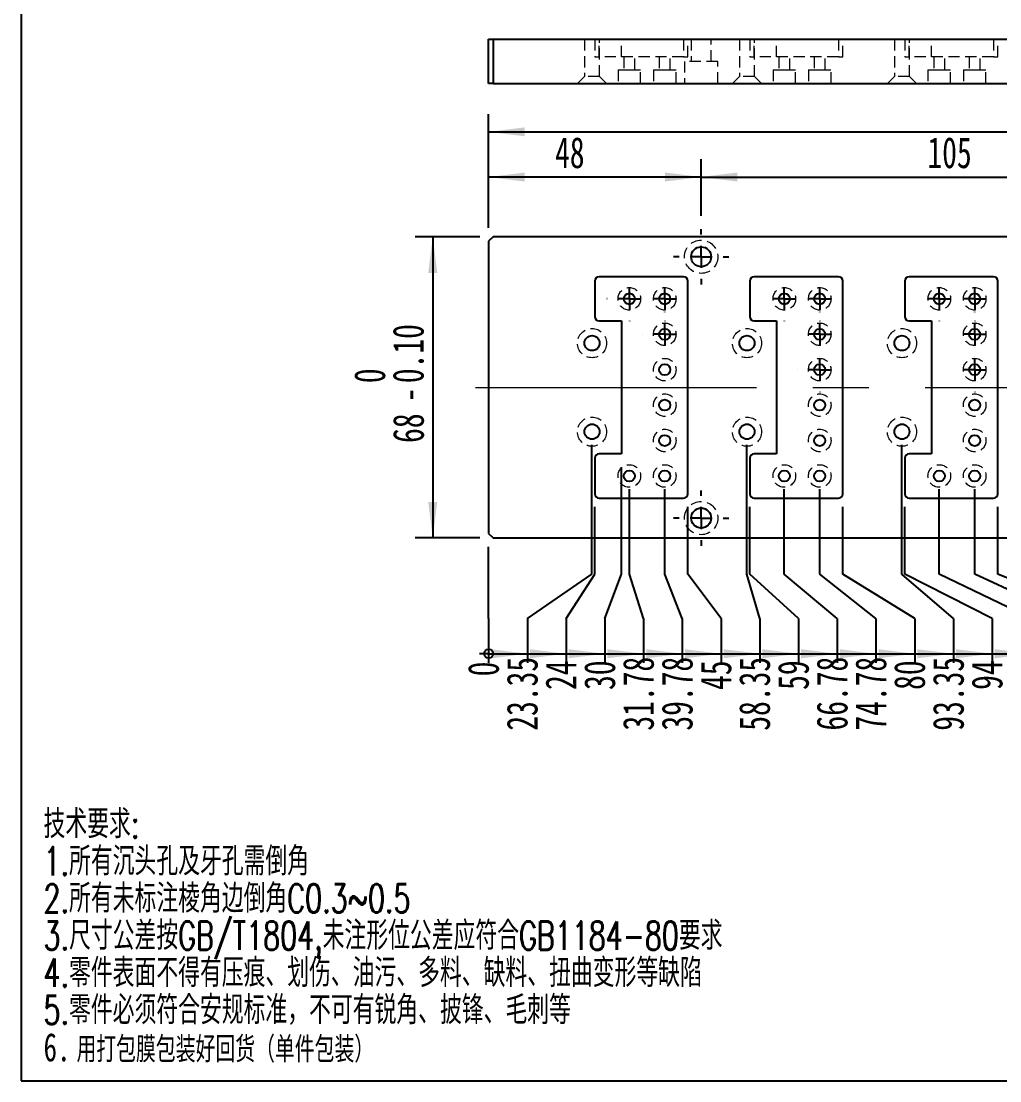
# Model space of a CAD drawing. Header units: millimetres. Extents: x 2 to 295, y 3 to 207.
# Drawn here: x 2.2 to 112.7, y 3.1 to 122.7 of the extents above; entities that cross this region are included whole.
import ezdxf

# ---------------------------------------------------------------- set-up
doc = ezdxf.new("R2010")
doc.units = ezdxf.units.MM
doc.linetypes.add('CENTERX2', pattern=[20.32, 12.7, -2.54, 2.54, -2.54])
doc.linetypes.add('HIDDEN', pattern=[1.905, 1.27, -0.635])
doc.layers.add('图层7', color=7, linetype='Continuous')
doc.layers.add('图框', color=7, linetype='Continuous')
doc.layers.add('粗实线', color=7, linetype='Continuous', lineweight=25)
doc.styles.add('SLDTEXTSTYLE0', font='TXT', dxfattribs={"width": 0.7, "bigfont": 'bigfont'})
doc.styles.add('SLDTEXTSTYLE2', font='TXT', dxfattribs={"width": 0.7})
doc.dimstyles.new('SLDDIMSTYLE0', dxfattribs={"dimtxt": 3.5, "dimasz": 0.338667, "dimexe": 0, "dimexo": 0.0625, "dimgap": 0.875, "dimtad": 0, "dimtih": 1, "dimtoh": 1, "dimdec": 0, "dimlfac": 2, "dimrnd": 1e-09, "dimdsep": 46, "dimtxsty": 'SLDTEXTSTYLE2', "dimblk1": 'ORIGIN', "dimblk2": 'ORIGIN', "dimsah": 1, "dimcen": 0.09, "dimadec": 0, "dimazin": 2, "dimtfac": 1, "dimtdec": 0, "dimtofl": 0, "dimtmove": 0, "dimatfit": 3, "dimldrblk": 'ORIGIN', "dimfxl": 0, "dimfrac": 2, "dimtolj": 1, "dimtzin": 12, "dimarcsym": 0})
doc.dimstyles.new('SLDDIMSTYLE1', dxfattribs={"dimtxt": 3.5, "dimasz": 4.08, "dimexe": 0, "dimexo": 0.0625, "dimgap": 0.875, "dimtad": 0, "dimtih": 1, "dimtoh": 1, "dimlfac": 2, "dimrnd": 1e-09, "dimzin": 12, "dimdsep": 46, "dimtxsty": 'SLDTEXTSTYLE2', "dimsah": 1, "dimcen": 0.09, "dimadec": 0, "dimazin": 3, "dimtfac": 1, "dimtofl": 0, "dimtmove": 0, "dimatfit": 3, "dimfxl": 0, "dimfrac": 2, "dimtolj": 1, "dimtzin": 12, "dimarcsym": 0})
doc.dimstyles.new('SLDDIMSTYLE2', dxfattribs={"dimtxt": 3.5, "dimasz": 4.08, "dimexe": 0, "dimexo": 0.0625, "dimgap": 0.875, "dimtad": 2, "dimlfac": 2, "dimrnd": 1e-09, "dimzin": 12, "dimdsep": 46, "dimtxsty": 'SLDTEXTSTYLE2', "dimsah": 1, "dimcen": 0.09, "dimadec": 0, "dimazin": 3, "dimtol": 1, "dimtm": 0.1, "dimtfac": 1, "dimtofl": 0, "dimtmove": 0, "dimatfit": 3, "dimfxl": 0, "dimfrac": 2, "dimtolj": 1, "dimtzin": 0, "dimarcsym": 0})
doc.dimstyles.new('SLDDIMSTYLE3', dxfattribs={"dimtxt": 3.5, "dimasz": 4.08, "dimexe": 0, "dimexo": 0.0625, "dimgap": 0.875, "dimtad": 2, "dimlfac": 2, "dimrnd": 1e-09, "dimzin": 12, "dimdsep": 46, "dimtxsty": 'SLDTEXTSTYLE2', "dimsah": 1, "dimcen": 0.09, "dimadec": 0, "dimazin": 3, "dimtfac": 1, "dimtofl": 0, "dimtmove": 0, "dimatfit": 3, "dimfxl": 0, "dimfrac": 2, "dimtolj": 1, "dimtzin": 12, "dimarcsym": 0})

# ---------------------------------------------------------------- blocks, each defined once
blk = doc.blocks.new('SW_NOTE_3')
at = {"layer": '图层7', "color": 0, "attachment_point": 1}
for s, insert, char_height, style in [('\\M+18B5A术\\M+19776\\M+18B81:', (0, 4.13), 3.2, 'SLDTEXTSTYLE0'), ('1.\\M+18F8A\\M+1974C沉头\\M+18D45\\M+18B79\\M+189E5\\M+18D45\\M+18EF9\\M+1937C\\M+18A70', (0, -0.07), 3.2, 'SLDTEXTSTYLE0'), ('2.\\M+18F8A\\M+1974C\\M+196A2标\\M+1928D棱\\M+18A70边\\M+1937C\\M+18A70C0.3~0.5', (0, -4.27), 3.2, 'SLDTEXTSTYLE0'), ('3.\\M+18EDA\\M+190A1\\M+18CF6\\M+18DB7\\M+188C2GB/T1804,\\M+196A2\\M+1928D\\M+18C60\\M+188CA\\M+18CF6\\M+18DB7应\\M+19584\\M+18D87GB1184-80\\M+19776\\M+18B81', (0, -8.47), 3.2, 'SLDTEXTSTYLE0'), ('4.\\M+197EB\\M+18C8F\\M+1955C\\M+196CA\\M+19573\\M+193BE\\M+1974C压\\M+18DAD\\M+18141划伤\\M+18141\\M+196FB污\\M+18141\\M+191BD\\M+197BF\\M+18141\\M+1E39E\\M+197BF\\M+18141扭\\M+18BC8变\\M+18C60\\M+19399\\M+1E39E\\M+1E89C', (0, -12.67), 3.2, 'SLDTEXTSTYLE0'), ('5.\\M+197EB\\M+18C8F\\M+1954B须\\M+19584\\M+18D87\\M+188C0规标\\M+18F79\\M+18143\\M+19573\\M+189C2\\M+1974C锐\\M+18A70\\M+18141\\M+194E2锋\\M+18141\\M+196D1\\M+18E68\\M+19399', (0, -16.87), 3.2, 'SLDTEXTSTYLE0'), ('6.', (0, -21.07), 3.2, 'SLDTEXTSTYLE2'), ('\\M+19770\\M+191C5\\M+195EF\\M+1968C\\M+195EF\\M+19195\\M+18D44\\M+189F1货\\M+18169单\\M+18C8F\\M+195EF\\M+19195\\M+1816A', (3.72, -21.47), 2.91042, 'SLDTEXTSTYLE0')]:
    blk.add_mtext(s, dxfattribs=dict(at, insert=insert, char_height=char_height, style=style))
blk = doc.blocks.new('_ORIGIN')
at = {"color": 0, "linetype": 'ByBlock', "lineweight": -2}
blk.add_line((0, 0), (-1, 0), dxfattribs=at)
blk.add_circle((0, 0), 0.5, dxfattribs=at)
blk = doc.blocks.new('_D')
at = {"layer": '图框'}
for p, q in [((54.99, 60.29), (54.99, 63.38)), ((54.99, 55.29), (54.99, 60.29)), ((54.99, 55.29), (54.99, 50.29))]:
    blk.add_line(p, q, dxfattribs=at)
at = {"layer": '图框', "xscale": 1.016, "yscale": 1.016}
blk.add_blockref('_ORIGIN', (54.99, 51.31), dxfattribs=at)
at = {"layer": '图框', "insert": (52.64, 48.76), "char_height": 3.5, "attachment_point": 1, "rotation": 90, "style": 'SLDTEXTSTYLE2'}
blk.add_mtext('0', dxfattribs=at)
blk = doc.blocks.new('_D_1')
at = {"layer": '图框'}
for p, q in [((66.66, 60.29), (66.66, 74.88)), ((59.36, 55.29), (66.66, 60.29)), ((59.36, 55.29), (59.36, 50.29)), ((54.99, 51.31), (59.36, 51.31))]:
    blk.add_line(p, q, dxfattribs=at)
blk.add_solid([(59.36, 51.31), (55.28, 51.82), (55.28, 50.8)], dxfattribs=at)
at = {"layer": '图框', "insert": (57.02, 42.62), "char_height": 3.5, "attachment_point": 1, "rotation": 90, "style": 'SLDTEXTSTYLE2'}
blk.add_mtext('23.35', dxfattribs=at)
blk = doc.blocks.new('_D_2')
at = {"layer": '图框'}
for p, q in [((66.99, 60.29), (66.99, 67.88)), ((63.74, 55.29), (66.99, 60.29)), ((63.74, 55.29), (63.74, 50.29)), ((59.36, 51.31), (63.74, 51.31))]:
    blk.add_line(p, q, dxfattribs=at)
blk.add_solid([(63.74, 51.31), (59.66, 51.82), (59.66, 50.8)], dxfattribs=at)
at = {"layer": '图框', "insert": (61.39, 47.22), "char_height": 3.5, "attachment_point": 1, "rotation": 90, "style": 'SLDTEXTSTYLE2'}
blk.add_mtext('24', dxfattribs=at)
blk = doc.blocks.new('_D_3')
at = {"layer": '图框'}
for p, q in [((69.99, 60.29), (69.99, 72.38)), ((68.11, 55.29), (69.99, 60.29)), ((68.11, 55.29), (68.11, 50.29)), ((63.74, 51.31), (68.11, 51.31))]:
    blk.add_line(p, q, dxfattribs=at)
blk.add_solid([(68.11, 51.31), (64.03, 51.82), (64.03, 50.8)], dxfattribs=at)
at = {"layer": '图框', "insert": (65.77, 47.22), "char_height": 3.5, "attachment_point": 1, "rotation": 90, "style": 'SLDTEXTSTYLE2'}
blk.add_mtext('30', dxfattribs=at)
blk = doc.blocks.new('_D_4')
at = {"layer": '图框'}
for p, q in [((70.88, 60.29), (70.88, 69.88)), ((72.49, 55.29), (70.88, 60.29)), ((72.49, 55.29), (72.49, 50.29)), ((68.11, 51.31), (72.49, 51.31))]:
    blk.add_line(p, q, dxfattribs=at)
blk.add_solid([(72.49, 51.31), (68.41, 51.82), (68.41, 50.8)], dxfattribs=at)
at = {"layer": '图框', "insert": (70.14, 42.63), "char_height": 3.5, "attachment_point": 1, "rotation": 90, "style": 'SLDTEXTSTYLE2'}
blk.add_mtext('31.78', dxfattribs=at)
blk = doc.blocks.new('_D_5')
at = {"layer": '图框'}
for p, q in [((74.88, 60.29), (74.88, 69.88)), ((76.86, 55.29), (74.88, 60.29)), ((76.86, 55.29), (76.86, 50.29)), ((72.49, 51.31), (76.86, 51.31))]:
    blk.add_line(p, q, dxfattribs=at)
blk.add_solid([(76.86, 51.31), (72.78, 51.82), (72.78, 50.8)], dxfattribs=at)
at = {"layer": '图框', "insert": (74.52, 42.63), "char_height": 3.5, "attachment_point": 1, "rotation": 90, "style": 'SLDTEXTSTYLE2'}
blk.add_mtext('39.78', dxfattribs=at)
blk = doc.blocks.new('_D_6')
at = {"layer": '图框'}
for p, q in [((77.49, 60.29), (77.49, 67.88)), ((81.24, 55.29), (77.49, 60.29)), ((81.24, 55.29), (81.24, 50.29)), ((76.86, 51.31), (81.24, 51.31))]:
    blk.add_line(p, q, dxfattribs=at)
blk.add_solid([(81.24, 51.31), (77.16, 51.82), (77.16, 50.8)], dxfattribs=at)
at = {"layer": '图框', "insert": (78.89, 47.22), "char_height": 3.5, "attachment_point": 1, "rotation": 90, "style": 'SLDTEXTSTYLE2'}
blk.add_mtext('45', dxfattribs=at)
blk = doc.blocks.new('_D_7')
at = {"layer": '图框'}
for p, q in [((84.16, 60.29), (84.16, 74.88)), ((85.61, 55.29), (84.16, 60.29)), ((85.61, 55.29), (85.61, 50.29)), ((81.24, 51.31), (85.61, 51.31))]:
    blk.add_line(p, q, dxfattribs=at)
blk.add_solid([(85.61, 51.31), (81.53, 51.82), (81.53, 50.8)], dxfattribs=at)
at = {"layer": '图框', "insert": (83.26, 42.62), "char_height": 3.5, "attachment_point": 1, "rotation": 90, "style": 'SLDTEXTSTYLE2'}
blk.add_mtext('58.35', dxfattribs=at)
blk = doc.blocks.new('_D_8')
at = {"layer": '图框'}
for p, q in [((84.49, 60.29), (84.49, 67.88)), ((89.99, 55.29), (84.49, 60.29)), ((89.99, 55.29), (89.99, 50.29)), ((85.61, 51.31), (89.99, 51.31))]:
    blk.add_line(p, q, dxfattribs=at)
blk.add_solid([(89.99, 51.31), (85.91, 51.82), (85.91, 50.8)], dxfattribs=at)
at = {"layer": '图框', "insert": (87.64, 47.23), "char_height": 3.5, "attachment_point": 1, "rotation": 90, "style": 'SLDTEXTSTYLE2'}
blk.add_mtext('59', dxfattribs=at)
blk = doc.blocks.new('_D_9')
at = {"layer": '图框'}
for p, q in [((88.38, 60.29), (88.38, 69.88)), ((94.36, 55.29), (88.38, 60.29)), ((94.36, 55.29), (94.36, 50.29)), ((89.99, 51.31), (94.36, 51.31))]:
    blk.add_line(p, q, dxfattribs=at)
blk.add_solid([(94.36, 51.31), (90.28, 51.82), (90.28, 50.8)], dxfattribs=at)
at = {"layer": '图框', "insert": (92.01, 42.64), "char_height": 3.5, "attachment_point": 1, "rotation": 90, "style": 'SLDTEXTSTYLE2'}
blk.add_mtext('66.78', dxfattribs=at)
blk = doc.blocks.new('_D_10')
at = {"layer": '图框'}
for p, q in [((92.38, 60.29), (92.38, 69.88)), ((98.73, 55.29), (92.38, 60.29)), ((98.73, 55.29), (98.73, 50.29)), ((94.36, 51.31), (98.73, 51.31))]:
    blk.add_line(p, q, dxfattribs=at)
blk.add_solid([(98.73, 51.31), (94.65, 51.82), (94.65, 50.8)], dxfattribs=at)
at = {"layer": '图框', "insert": (96.39, 42.63), "char_height": 3.5, "attachment_point": 1, "rotation": 90, "style": 'SLDTEXTSTYLE2'}
blk.add_mtext('74.78', dxfattribs=at)
blk = doc.blocks.new('_D_11')
at = {"layer": '图框'}
for p, q in [((94.99, 60.29), (94.99, 67.88)), ((103.11, 55.29), (94.99, 60.29)), ((103.11, 55.29), (103.11, 50.29)), ((98.73, 51.31), (103.11, 51.31))]:
    blk.add_line(p, q, dxfattribs=at)
blk.add_solid([(103.11, 51.31), (99.03, 51.82), (99.03, 50.8)], dxfattribs=at)
at = {"layer": '图框', "insert": (100.76, 47.23), "char_height": 3.5, "attachment_point": 1, "rotation": 90, "style": 'SLDTEXTSTYLE2'}
blk.add_mtext('80', dxfattribs=at)
blk = doc.blocks.new('_D_12')
at = {"layer": '图框'}
for p, q in [((101.66, 60.29), (101.66, 74.88)), ((107.48, 55.29), (101.66, 60.29)), ((107.48, 55.29), (107.48, 50.29)), ((103.11, 51.31), (107.48, 51.31))]:
    blk.add_line(p, q, dxfattribs=at)
blk.add_solid([(107.48, 51.31), (103.4, 51.82), (103.4, 50.8)], dxfattribs=at)
at = {"layer": '图框', "insert": (105.14, 42.62), "char_height": 3.5, "attachment_point": 1, "rotation": 90, "style": 'SLDTEXTSTYLE2'}
blk.add_mtext('93.35', dxfattribs=at)
blk = doc.blocks.new('_D_13')
at = {"layer": '图框'}
for p, q in [((101.99, 60.29), (101.99, 67.88)), ((111.86, 55.29), (101.99, 60.29)), ((111.86, 55.29), (111.86, 50.29)), ((107.48, 51.31), (111.86, 51.31))]:
    blk.add_line(p, q, dxfattribs=at)
blk.add_solid([(111.86, 51.31), (107.78, 51.82), (107.78, 50.8)], dxfattribs=at)
at = {"layer": '图框', "insert": (109.51, 47.23), "char_height": 3.5, "attachment_point": 1, "rotation": 90, "style": 'SLDTEXTSTYLE2'}
blk.add_mtext('94', dxfattribs=at)
blk = doc.blocks.new('_D_14')
at = {"layer": '图框'}
for p, q in [((105.88, 60.29), (105.88, 69.88)), ((116.23, 55.29), (105.88, 60.29)), ((116.23, 55.29), (116.23, 50.29)), ((111.86, 51.31), (116.23, 51.31))]:
    blk.add_line(p, q, dxfattribs=at)
blk.add_solid([(116.23, 51.31), (112.15, 51.82), (112.15, 50.8)], dxfattribs=at)
at = {"layer": '图框', "insert": (113.89, 41.09), "char_height": 3.5, "attachment_point": 1, "rotation": 90, "style": 'SLDTEXTSTYLE2'}
blk.add_mtext('101.78', dxfattribs=at)
blk = doc.blocks.new('_D_15')
at = {"layer": '图框'}
for p, q in [((109.88, 60.29), (109.88, 69.88)), ((120.61, 55.29), (109.88, 60.29)), ((120.61, 55.29), (120.61, 50.29)), ((116.23, 51.31), (120.61, 51.31))]:
    blk.add_line(p, q, dxfattribs=at)
blk.add_solid([(120.61, 51.31), (116.53, 51.82), (116.53, 50.8)], dxfattribs=at)
at = {"layer": '图框', "insert": (118.26, 41.1), "char_height": 3.5, "attachment_point": 1, "rotation": 90, "style": 'SLDTEXTSTYLE2'}
blk.add_mtext('109.78', dxfattribs=at)
blk = doc.blocks.new('_D_16')
at = {"layer": '图框'}
for p, q in [((112.49, 60.29), (112.49, 67.88)), ((124.98, 55.29), (112.49, 60.29)), ((124.98, 55.29), (124.98, 50.29)), ((120.61, 51.31), (124.98, 51.31))]:
    blk.add_line(p, q, dxfattribs=at)
blk.add_solid([(124.98, 51.31), (120.9, 51.82), (120.9, 50.8)], dxfattribs=at)
at = {"layer": '图框', "insert": (122.64, 45.68), "char_height": 3.5, "attachment_point": 1, "rotation": 90, "style": 'SLDTEXTSTYLE2'}
blk.add_mtext('115', dxfattribs=at)
blk = doc.blocks.new('_D_17')
at = {"layer": '图框'}
for p, q in [((119.16, 60.29), (119.16, 74.88)), ((129.36, 55.29), (119.16, 60.29)), ((129.36, 55.29), (129.36, 50.29)), ((124.98, 51.31), (129.36, 51.31))]:
    blk.add_line(p, q, dxfattribs=at)
blk.add_solid([(129.36, 51.31), (125.28, 51.82), (125.28, 50.8)], dxfattribs=at)
at = {"layer": '图框', "insert": (127.01, 41.09), "char_height": 3.5, "attachment_point": 1, "rotation": 90, "style": 'SLDTEXTSTYLE2'}
blk.add_mtext('128.35', dxfattribs=at)
blk = doc.blocks.new('_D_18')
at = {"layer": '图框'}
for p, q in [((119.49, 60.29), (119.49, 67.88)), ((133.73, 55.29), (119.49, 60.29)), ((133.73, 55.29), (133.73, 50.29)), ((129.36, 51.31), (133.73, 51.31))]:
    blk.add_line(p, q, dxfattribs=at)
blk.add_solid([(133.73, 51.31), (129.65, 51.82), (129.65, 50.8)], dxfattribs=at)
at = {"layer": '图框', "insert": (131.39, 45.69), "char_height": 3.5, "attachment_point": 1, "rotation": 90, "style": 'SLDTEXTSTYLE2'}
blk.add_mtext('129', dxfattribs=at)
blk = doc.blocks.new('_D_19')
at = {"layer": '图框'}
for p, q in [((123.38, 60.29), (123.38, 69.88)), ((138.11, 55.29), (123.38, 60.29)), ((138.11, 55.29), (138.11, 50.29)), ((133.73, 51.31), (138.11, 51.31))]:
    blk.add_line(p, q, dxfattribs=at)
blk.add_solid([(138.11, 51.31), (134.03, 51.82), (134.03, 50.8)], dxfattribs=at)
at = {"layer": '图框', "insert": (135.76, 41.1), "char_height": 3.5, "attachment_point": 1, "rotation": 90, "style": 'SLDTEXTSTYLE2'}
blk.add_mtext('136.78', dxfattribs=at)
blk = doc.blocks.new('_D_20')
at = {"layer": '图框'}
for p, q in [((127.38, 60.29), (127.38, 69.88)), ((142.48, 55.29), (127.38, 60.29)), ((142.48, 55.29), (142.48, 50.29)), ((138.11, 51.31), (142.48, 51.31))]:
    blk.add_line(p, q, dxfattribs=at)
blk.add_solid([(142.48, 51.31), (138.4, 51.82), (138.4, 50.8)], dxfattribs=at)
at = {"layer": '图框', "insert": (140.13, 41.09), "char_height": 3.5, "attachment_point": 1, "rotation": 90, "style": 'SLDTEXTSTYLE2'}
blk.add_mtext('144.78', dxfattribs=at)
blk = doc.blocks.new('_D_21')
at = {"layer": '图框'}
for p, q in [((129.99, 60.29), (129.99, 67.88)), ((146.85, 55.29), (129.99, 60.29)), ((146.85, 55.29), (146.85, 50.29)), ((142.48, 51.31), (146.85, 51.31))]:
    blk.add_line(p, q, dxfattribs=at)
blk.add_solid([(146.85, 51.31), (142.77, 51.82), (142.77, 50.8)], dxfattribs=at)
at = {"layer": '图框', "insert": (144.51, 45.68), "char_height": 3.5, "attachment_point": 1, "rotation": 90, "style": 'SLDTEXTSTYLE2'}
blk.add_mtext('150', dxfattribs=at)
blk = doc.blocks.new('_D_22')
at = {"layer": '图框'}
for p, q in [((136.66, 60.29), (136.66, 74.88)), ((151.23, 55.29), (136.66, 60.29)), ((151.23, 55.29), (151.23, 50.29)), ((146.85, 51.31), (151.23, 51.31))]:
    blk.add_line(p, q, dxfattribs=at)
blk.add_solid([(151.23, 51.31), (147.15, 51.82), (147.15, 50.8)], dxfattribs=at)
at = {"layer": '图框', "insert": (148.88, 41.09), "char_height": 3.5, "attachment_point": 1, "rotation": 90, "style": 'SLDTEXTSTYLE2'}
blk.add_mtext('163.35', dxfattribs=at)
blk = doc.blocks.new('_D_23')
at = {"layer": '图框'}
for p, q in [((136.99, 60.29), (136.99, 67.88)), ((155.6, 55.29), (136.99, 60.29)), ((155.6, 55.29), (155.6, 50.29)), ((151.23, 51.31), (155.6, 51.31))]:
    blk.add_line(p, q, dxfattribs=at)
blk.add_solid([(155.6, 51.31), (151.52, 51.82), (151.52, 50.8)], dxfattribs=at)
at = {"layer": '图框', "insert": (153.26, 45.69), "char_height": 3.5, "attachment_point": 1, "rotation": 90, "style": 'SLDTEXTSTYLE2'}
blk.add_mtext('164', dxfattribs=at)
blk = doc.blocks.new('_D_24')
at = {"layer": '图框'}
for p, q in [((140.88, 60.29), (140.88, 69.88)), ((159.98, 55.29), (140.88, 60.29)), ((159.98, 55.29), (159.98, 50.29)), ((155.6, 51.31), (159.98, 51.31))]:
    blk.add_line(p, q, dxfattribs=at)
blk.add_solid([(159.98, 51.31), (155.9, 51.82), (155.9, 50.8)], dxfattribs=at)
at = {"layer": '图框', "insert": (157.63, 41.1), "char_height": 3.5, "attachment_point": 1, "rotation": 90, "style": 'SLDTEXTSTYLE2'}
blk.add_mtext('171.78', dxfattribs=at)
blk = doc.blocks.new('_D_25')
at = {"layer": '图框'}
for p, q in [((144.88, 60.29), (144.88, 69.88)), ((164.35, 55.29), (144.88, 60.29)), ((164.35, 55.29), (164.35, 50.29)), ((159.98, 51.31), (164.35, 51.31))]:
    blk.add_line(p, q, dxfattribs=at)
blk.add_solid([(164.35, 51.31), (160.27, 51.82), (160.27, 50.8)], dxfattribs=at)
at = {"layer": '图框', "insert": (162.01, 41.1), "char_height": 3.5, "attachment_point": 1, "rotation": 90, "style": 'SLDTEXTSTYLE2'}
blk.add_mtext('179.78', dxfattribs=at)
blk = doc.blocks.new('_D_26')
at = {"layer": '图框'}
for p, q in [((147.49, 60.29), (147.49, 67.88)), ((168.73, 55.29), (147.49, 60.29)), ((168.73, 55.29), (168.73, 50.29)), ((164.35, 51.31), (168.73, 51.31))]:
    blk.add_line(p, q, dxfattribs=at)
blk.add_solid([(168.73, 51.31), (164.65, 51.82), (164.65, 50.8)], dxfattribs=at)
at = {"layer": '图框', "insert": (166.38, 45.69), "char_height": 3.5, "attachment_point": 1, "rotation": 90, "style": 'SLDTEXTSTYLE2'}
blk.add_mtext('185', dxfattribs=at)
blk = doc.blocks.new('_D_27')
at = {"layer": '图框'}
for p, q in [((154.16, 60.29), (154.16, 74.88)), ((173.1, 55.29), (154.16, 60.29)), ((173.1, 55.29), (173.1, 50.29)), ((168.73, 51.31), (173.1, 51.31))]:
    blk.add_line(p, q, dxfattribs=at)
blk.add_solid([(173.1, 51.31), (169.02, 51.82), (169.02, 50.8)], dxfattribs=at)
at = {"layer": '图框', "insert": (170.76, 41.09), "char_height": 3.5, "attachment_point": 1, "rotation": 90, "style": 'SLDTEXTSTYLE2'}
blk.add_mtext('198.35', dxfattribs=at)
blk = doc.blocks.new('_D_28')
at = {"layer": '图框'}
for p, q in [((154.49, 60.29), (154.49, 67.88)), ((177.48, 55.29), (154.49, 60.29)), ((177.48, 55.29), (177.48, 50.29)), ((173.1, 51.31), (177.48, 51.31))]:
    blk.add_line(p, q, dxfattribs=at)
blk.add_solid([(177.48, 51.31), (173.4, 51.82), (173.4, 50.8)], dxfattribs=at)
at = {"layer": '图框', "insert": (175.13, 45.69), "char_height": 3.5, "attachment_point": 1, "rotation": 90, "style": 'SLDTEXTSTYLE2'}
blk.add_mtext('199', dxfattribs=at)
blk = doc.blocks.new('_D_29')
at = {"layer": '图框'}
for p, q in [((158.38, 60.29), (158.38, 69.88)), ((181.85, 55.29), (158.38, 60.29)), ((181.85, 55.29), (181.85, 50.29)), ((177.48, 51.31), (181.85, 51.31))]:
    blk.add_line(p, q, dxfattribs=at)
blk.add_solid([(181.85, 51.31), (177.77, 51.82), (177.77, 50.8)], dxfattribs=at)
at = {"layer": '图框', "insert": (179.51, 41.1), "char_height": 3.5, "attachment_point": 1, "rotation": 90, "style": 'SLDTEXTSTYLE2'}
blk.add_mtext('206.78', dxfattribs=at)
blk = doc.blocks.new('_D_30')
at = {"layer": '图框'}
for p, q in [((162.38, 60.29), (162.38, 69.88)), ((186.23, 55.29), (162.38, 60.29)), ((186.23, 55.29), (186.23, 50.29)), ((181.85, 51.31), (186.23, 51.31))]:
    blk.add_line(p, q, dxfattribs=at)
blk.add_solid([(186.23, 51.31), (182.15, 51.82), (182.15, 50.8)], dxfattribs=at)
at = {"layer": '图框', "insert": (183.88, 41.09), "char_height": 3.5, "attachment_point": 1, "rotation": 90, "style": 'SLDTEXTSTYLE2'}
blk.add_mtext('214.78', dxfattribs=at)
blk = doc.blocks.new('_D_31')
at = {"layer": '图框'}
for p, q in [((164.99, 60.29), (164.99, 67.88)), ((190.6, 55.29), (164.99, 60.29)), ((190.6, 55.29), (190.6, 50.29)), ((186.23, 51.31), (190.6, 51.31))]:
    blk.add_line(p, q, dxfattribs=at)
blk.add_solid([(190.6, 51.31), (186.52, 51.82), (186.52, 50.8)], dxfattribs=at)
at = {"layer": '图框', "insert": (188.25, 45.68), "char_height": 3.5, "attachment_point": 1, "rotation": 90, "style": 'SLDTEXTSTYLE2'}
blk.add_mtext('220', dxfattribs=at)
blk = doc.blocks.new('_D_32')
at = {"layer": '图框'}
for p, q in [((171.66, 60.29), (171.66, 74.88)), ((194.98, 55.29), (171.66, 60.29)), ((194.98, 55.29), (194.98, 50.29)), ((190.6, 51.31), (194.98, 51.31))]:
    blk.add_line(p, q, dxfattribs=at)
blk.add_solid([(194.98, 51.31), (190.9, 51.82), (190.9, 50.8)], dxfattribs=at)
at = {"layer": '图框', "insert": (192.63, 41.08), "char_height": 3.5, "attachment_point": 1, "rotation": 90, "style": 'SLDTEXTSTYLE2'}
blk.add_mtext('233.35', dxfattribs=at)
blk = doc.blocks.new('_D_33')
at = {"layer": '图框'}
for p, q in [((175.88, 60.29), (175.88, 69.88)), ((199.35, 55.29), (175.88, 60.29)), ((199.35, 55.29), (199.35, 50.29)), ((194.98, 51.31), (199.35, 51.31))]:
    blk.add_line(p, q, dxfattribs=at)
blk.add_solid([(199.35, 51.31), (195.27, 51.82), (195.27, 50.8)], dxfattribs=at)
at = {"layer": '图框', "insert": (197, 41.09), "char_height": 3.5, "attachment_point": 1, "rotation": 90, "style": 'SLDTEXTSTYLE2'}
blk.add_mtext('241.78', dxfattribs=at)
blk = doc.blocks.new('_D_34')
at = {"layer": '图框'}
for p, q in [((179.88, 60.29), (179.88, 69.88)), ((203.72, 55.29), (179.88, 60.29)), ((203.72, 55.29), (203.72, 50.29)), ((199.35, 51.31), (203.72, 51.31))]:
    blk.add_line(p, q, dxfattribs=at)
blk.add_solid([(203.72, 51.31), (199.64, 51.82), (199.64, 50.8)], dxfattribs=at)
at = {"layer": '图框', "insert": (201.38, 41.1), "char_height": 3.5, "attachment_point": 1, "rotation": 90, "style": 'SLDTEXTSTYLE2'}
blk.add_mtext('249.78', dxfattribs=at)
blk = doc.blocks.new('_D_35')
at = {"layer": '图框'}
for p, q in [((189.16, 60.29), (189.16, 74.88)), ((208.1, 55.29), (189.16, 60.29)), ((208.1, 55.29), (208.1, 50.29)), ((203.72, 51.31), (208.1, 51.31))]:
    blk.add_line(p, q, dxfattribs=at)
blk.add_solid([(208.1, 51.31), (204.02, 51.82), (204.02, 50.8)], dxfattribs=at)
at = {"layer": '图框', "insert": (205.75, 41.09), "char_height": 3.5, "attachment_point": 1, "rotation": 90, "style": 'SLDTEXTSTYLE2'}
blk.add_mtext('268.35', dxfattribs=at)
blk = doc.blocks.new('_D_36')
at = {"layer": '图框'}
for p, q in [((193.38, 60.29), (193.38, 69.88)), ((212.47, 55.29), (193.38, 60.29)), ((212.47, 55.29), (212.47, 50.29)), ((208.1, 51.31), (212.47, 51.31))]:
    blk.add_line(p, q, dxfattribs=at)
blk.add_solid([(212.47, 51.31), (208.39, 51.82), (208.39, 50.8)], dxfattribs=at)
at = {"layer": '图框', "insert": (210.13, 41.1), "char_height": 3.5, "attachment_point": 1, "rotation": 90, "style": 'SLDTEXTSTYLE2'}
blk.add_mtext('276.78', dxfattribs=at)
blk = doc.blocks.new('_D_37')
at = {"layer": '图框'}
for p, q in [((197.38, 60.29), (197.38, 69.88)), ((216.85, 55.29), (197.38, 60.29)), ((216.85, 55.29), (216.85, 50.29)), ((212.47, 51.31), (216.85, 51.31))]:
    blk.add_line(p, q, dxfattribs=at)
blk.add_solid([(216.85, 51.31), (212.77, 51.82), (212.77, 50.8)], dxfattribs=at)
at = {"layer": '图框', "insert": (214.5, 41.1), "char_height": 3.5, "attachment_point": 1, "rotation": 90, "style": 'SLDTEXTSTYLE2'}
blk.add_mtext('284.78', dxfattribs=at)
blk = doc.blocks.new('_D_38')
at = {"layer": '图框'}
for p, q in [((204.99, 60.29), (204.99, 63.38)), ((221.22, 55.29), (204.99, 60.29)), ((221.22, 55.29), (221.22, 50.29)), ((216.85, 51.31), (221.22, 51.31))]:
    blk.add_line(p, q, dxfattribs=at)
blk.add_solid([(221.22, 51.31), (217.14, 51.82), (217.14, 50.8)], dxfattribs=at)
at = {"layer": '图框', "insert": (218.88, 45.68), "char_height": 3.5, "attachment_point": 1, "rotation": 90, "style": 'SLDTEXTSTYLE2'}
blk.add_mtext('300', dxfattribs=at)
blk = doc.blocks.new('_D_39')
at = {"layer": '图框'}
for p, q in [((54.99, 99.38), (54.99, 112.23)), ((204.99, 94.88), (204.99, 112.23)), ((54.99, 110.23), (204.99, 110.23))]:
    blk.add_line(p, q, dxfattribs=at)
for points in [[(54.99, 110.23), (59.07, 109.73), (59.07, 110.74)], [(204.99, 110.23), (200.91, 110.74), (200.91, 109.73)]]:
    blk.add_solid(points, dxfattribs=at)
at = {"layer": '图框', "char_height": 3.5, "attachment_point": 1, "style": 'SLDTEXTSTYLE2'}
for s, insert in [('0', (134.81, 119.12)), ('300', (126.51, 114.75)), ('0.10', (134.81, 114.76)), ('-', (132.65, 114.76))]:
    blk.add_mtext(s, dxfattribs=dict(at, insert=insert))
blk = doc.blocks.new('_D_40')
at = {"layer": '图框'}
for p, q in [((53.99, 98.38), (46.68, 98.38)), ((48.68, 98.38), (48.68, 64.38)), ((53.99, 64.38), (46.68, 64.38))]:
    blk.add_line(p, q, dxfattribs=at)
for points in [[(48.68, 98.38), (48.17, 94.3), (49.19, 94.3)], [(48.68, 64.38), (49.19, 68.46), (48.17, 68.46)]]:
    blk.add_solid(points, dxfattribs=at)
at = {"layer": '图框', "char_height": 3.5, "attachment_point": 1, "rotation": 90, "style": 'SLDTEXTSTYLE2'}
for s, insert in [('0.10', (44.15, 81.86)), ('0', (39.8, 81.86)), ('-', (44.15, 79.7)), ('68', (44.17, 75.11))]:
    blk.add_mtext(s, dxfattribs=dict(at, insert=insert))
blk = doc.blocks.new('_D_41')
at = {"layer": '图框'}
for p, q in [((54.99, 99.38), (54.99, 107.13)), ((78.99, 100.75), (78.99, 107.13)), ((78.99, 105.13), (54.99, 105.13))]:
    blk.add_line(p, q, dxfattribs=at)
for points in [[(54.99, 105.13), (59.07, 104.62), (59.07, 105.64)], [(78.99, 105.13), (74.91, 105.64), (74.91, 104.62)]]:
    blk.add_solid(points, dxfattribs=at)
at = {"layer": '图框', "insert": (62.49, 109.64), "char_height": 3.5, "attachment_point": 1, "style": 'SLDTEXTSTYLE2'}
blk.add_mtext('48', dxfattribs=at)
blk = doc.blocks.new('_D_42')
at = {"layer": '图框'}
for p, q in [((78.99, 100.75), (78.99, 107.13)), ((131.49, 100.75), (131.49, 107.13)), ((78.99, 105.13), (131.49, 105.13))]:
    blk.add_line(p, q, dxfattribs=at)
for points in [[(78.99, 105.13), (83.07, 104.62), (83.07, 105.64)], [(131.49, 105.13), (127.41, 105.64), (127.41, 104.62)]]:
    blk.add_solid(points, dxfattribs=at)
at = {"layer": '图框', "insert": (104.54, 109.64), "char_height": 3.5, "attachment_point": 1, "style": 'SLDTEXTSTYLE2'}
blk.add_mtext('105', dxfattribs=at)
blk = doc.blocks.new('SW_CENTERMARKSYMBOL_0')
at = {"layer": '图框', "color": 0}
for p, q in [((-105, 2.5), (-105, 2.525)), ((-87.5, 2.5), (-87.5, 2.525)), ((-70, 2.5), (-70, 2.525)), ((-52.5, 2.5), (-52.5, 2.525)), ((-35, 2.5), (-35, 2.525)), ((-17.5, 2.5), (-17.5, 2.525)), ((0, 2.5), (0, 2.525)), ((17.5, 2.5), (17.5, 2.525)), ((-105, 0), (-105, 1.25)), ((-87.5, 0), (-87.5, 1.25)), ((-70, 0), (-70, 1.25)), ((-52.5, 0), (-52.5, 1.25)), ((-35, 0), (-35, 1.25)), ((-17.5, 0), (-17.5, 1.25)), ((0, 0), (0, 1.25)), ((17.5, 0), (17.5, 1.25)), ((-107.5, 0), (-107.525, 0)), ((-105, 0), (-106.25, 0)), ((-105, 0), (-105, -1.25)), ((-105, 0), (-103.75, 0)), ((-87.5, 0), (-88.75, 0)), ((-87.5, 0), (-87.5, -1.25)), ((-87.5, 0), (-86.25, 0)), ((-70, 0), (-71.25, 0)), ((-70, 0), (-70, -1.25)), ((-70, 0), (-68.75, 0)), ((-52.5, 0), (-53.75, 0)), ((-52.5, 0), (-52.5, -1.25)), ((-52.5, 0), (-51.25, 0)), ((-35, 0), (-36.25, 0)), ((-35, 0), (-35, -1.25)), ((-35, 0), (-33.75, 0)), ((-17.5, 0), (-18.75, 0)), ((-17.5, 0), (-17.5, -1.25)), ((-17.5, 0), (-16.25, 0)), ((0, 0), (-1.25, 0)), ((0, 0), (0, -1.25)), ((0, 0), (1.25, 0)), ((17.5, 0), (16.25, 0)), ((17.5, 0), (17.5, -1.25)), ((17.5, 0), (18.75, 0)), ((20, 0), (20.025, 0)), ((-105, -2.5), (-105, -2.525)), ((-87.5, -2.5), (-87.5, -2.525)), ((-70, -2.5), (-70, -2.525)), ((-52.5, -2.5), (-52.5, -2.525)), ((-35, -2.5), (-35, -2.525)), ((-17.5, -2.5), (-17.5, -2.525)), ((0, -2.5), (0, -2.525)), ((17.5, -2.5), (17.5, -2.525))]:
    blk.add_line(p, q, dxfattribs=at)
blk = doc.blocks.new('SW_CENTERMARKSYMBOL_1')
at = {"layer": '图框', "color": 0}
for p, q in [((-105, 2.5), (-105, 2.525)), ((-87.5, 2.5), (-87.5, 2.525)), ((-70, 2.5), (-70, 2.525)), ((-52.5, 2.5), (-52.5, 2.525)), ((-35, 2.5), (-35, 2.525)), ((-17.5, 2.5), (-17.5, 2.525)), ((0, 2.5), (0, 2.525)), ((17.5, 2.5), (17.5, 2.525)), ((-105, 0), (-105, 1.25)), ((-87.5, 0), (-87.5, 1.25)), ((-70, 0), (-70, 1.25)), ((-52.5, 0), (-52.5, 1.25)), ((-35, 0), (-35, 1.25)), ((-17.5, 0), (-17.5, 1.25)), ((0, 0), (0, 1.25)), ((17.5, 0), (17.5, 1.25)), ((-107.5, 0), (-107.525, 0)), ((-105, 0), (-106.25, 0)), ((-105, 0), (-105, -1.25)), ((-105, 0), (-103.75, 0)), ((-87.5, 0), (-88.75, 0)), ((-87.5, 0), (-87.5, -1.25)), ((-87.5, 0), (-86.25, 0)), ((-70, 0), (-71.25, 0)), ((-70, 0), (-70, -1.25)), ((-70, 0), (-68.75, 0)), ((-52.5, 0), (-53.75, 0)), ((-52.5, 0), (-52.5, -1.25)), ((-52.5, 0), (-51.25, 0)), ((-35, 0), (-36.25, 0)), ((-35, 0), (-35, -1.25)), ((-35, 0), (-33.75, 0)), ((-17.5, 0), (-18.75, 0)), ((-17.5, 0), (-17.5, -1.25)), ((-17.5, 0), (-16.25, 0)), ((0, 0), (-1.25, 0)), ((0, 0), (0, -1.25)), ((0, 0), (1.25, 0)), ((17.5, 0), (16.25, 0)), ((17.5, 0), (17.5, -1.25)), ((17.5, 0), (18.75, 0)), ((20, 0), (20.025, 0)), ((-105, -2.5), (-105, -2.525)), ((-87.5, -2.5), (-87.5, -2.525)), ((-70, -2.5), (-70, -2.525)), ((-52.5, -2.5), (-52.5, -2.525)), ((-35, -2.5), (-35, -2.525)), ((-17.5, -2.5), (-17.5, -2.525)), ((0, -2.5), (0, -2.525)), ((17.5, -2.5), (17.5, -2.525))]:
    blk.add_line(p, q, dxfattribs=at)
blk = doc.blocks.new('SW_CENTERMARKSYMBOL_2')
at = {"layer": '图框', "color": 0}
for p, q in [((-87.5, 2.5), (-87.5, 2.525)), ((-70, 2.5), (-70, 2.525)), ((-52.5, 2.5), (-52.5, 2.525)), ((-35, 2.5), (-35, 2.525)), ((-17.5, 2.5), (-17.5, 2.525)), ((0, 2.5), (0, 2.525)), ((17.5, 2.5), (17.5, 2.525)), ((-87.5, 0), (-87.5, 1.25)), ((-70, 0), (-70, 1.25)), ((-52.5, 0), (-52.5, 1.25)), ((-35, 0), (-35, 1.25)), ((-17.5, 0), (-17.5, 1.25)), ((0, 0), (0, 1.25)), ((17.5, 0), (17.5, 1.25)), ((-90, 0), (-90.025, 0)), ((-87.5, 0), (-88.75, 0)), ((-87.5, 0), (-87.5, -1.25)), ((-87.5, 0), (-86.25, 0)), ((-70, 0), (-71.25, 0)), ((-70, 0), (-70, -1.25)), ((-70, 0), (-68.75, 0)), ((-52.5, 0), (-53.75, 0)), ((-52.5, 0), (-52.5, -1.25)), ((-52.5, 0), (-51.25, 0)), ((-35, 0), (-36.25, 0)), ((-35, 0), (-35, -1.25)), ((-35, 0), (-33.75, 0)), ((-17.5, 0), (-18.75, 0)), ((-17.5, 0), (-17.5, -1.25)), ((-17.5, 0), (-16.25, 0)), ((0, 0), (-1.25, 0)), ((0, 0), (0, -1.25)), ((0, 0), (1.25, 0)), ((17.5, 0), (16.25, 0)), ((17.5, 0), (17.5, -1.25)), ((17.5, 0), (18.75, 0)), ((20, 0), (20.025, 0)), ((-87.5, -2.5), (-87.5, -2.525)), ((-70, -2.5), (-70, -2.525)), ((-52.5, -2.5), (-52.5, -2.525)), ((-35, -2.5), (-35, -2.525)), ((-17.5, -2.5), (-17.5, -2.525)), ((0, -2.5), (0, -2.525)), ((17.5, -2.5), (17.5, -2.525))]:
    blk.add_line(p, q, dxfattribs=at)
blk = doc.blocks.new('SW_CENTERMARKSYMBOL_3')
at = {"layer": '图框', "color": 0}
for p, q in [((-105, 2.5), (-105, 2.525)), ((-87.5, 2.5), (-87.5, 2.525)), ((-70, 2.5), (-70, 2.525)), ((-52.5, 2.5), (-52.5, 2.525)), ((-35, 2.5), (-35, 2.525)), ((-17.5, 2.5), (-17.5, 2.525)), ((0, 2.5), (0, 2.525)), ((17.5, 2.5), (17.5, 2.525)), ((-105, 0), (-105, 1.25)), ((-87.5, 0), (-87.5, 1.25)), ((-70, 0), (-70, 1.25)), ((-52.5, 0), (-52.5, 1.25)), ((-35, 0), (-35, 1.25)), ((-17.5, 0), (-17.5, 1.25)), ((0, 0), (0, 1.25)), ((17.5, 0), (17.5, 1.25)), ((-107.5, 0), (-107.525, 0)), ((-105, 0), (-106.25, 0)), ((-105, 0), (-105, -1.25)), ((-105, 0), (-103.75, 0)), ((-87.5, 0), (-88.75, 0)), ((-87.5, 0), (-87.5, -1.25)), ((-87.5, 0), (-86.25, 0)), ((-70, 0), (-71.25, 0)), ((-70, 0), (-70, -1.25)), ((-70, 0), (-68.75, 0)), ((-52.5, 0), (-53.75, 0)), ((-52.5, 0), (-52.5, -1.25)), ((-52.5, 0), (-51.25, 0)), ((-35, 0), (-36.25, 0)), ((-35, 0), (-35, -1.25)), ((-35, 0), (-33.75, 0)), ((-17.5, 0), (-18.75, 0)), ((-17.5, 0), (-17.5, -1.25)), ((-17.5, 0), (-16.25, 0)), ((0, 0), (-1.25, 0)), ((0, 0), (0, -1.25)), ((0, 0), (1.25, 0)), ((17.5, 0), (16.25, 0)), ((17.5, 0), (17.5, -1.25)), ((17.5, 0), (18.75, 0)), ((20, 0), (20.025, 0)), ((-105, -2.5), (-105, -2.525)), ((-87.5, -2.5), (-87.5, -2.525)), ((-70, -2.5), (-70, -2.525)), ((-52.5, -2.5), (-52.5, -2.525)), ((-35, -2.5), (-35, -2.525)), ((-17.5, -2.5), (-17.5, -2.525)), ((0, -2.5), (0, -2.525)), ((17.5, -2.5), (17.5, -2.525))]:
    blk.add_line(p, q, dxfattribs=at)
blk = doc.blocks.new('SW_CENTERMARKSYMBOL_4')
at = {"layer": '图框', "color": 0}
for p, q in [((0, 2.5), (0, 3.125)), ((0, 0), (0, 1.25)), ((-2.5, 0), (-3.125, 0)), ((0, 0), (-1.25, 0)), ((0, 0), (0, -1.25)), ((0, 0), (1.25, 0)), ((2.5, 0), (3.125, 0)), ((0, -2.5), (0, -3.125))]:
    blk.add_line(p, q, dxfattribs=at)
blk = doc.blocks.new('SW_CENTERMARKSYMBOL_5')
at = {"layer": '图框', "color": 0}
for p, q in [((0, 2.5), (0, 3.125)), ((0, 0), (0, 1.25)), ((-2.5, 0), (-3.125, 0)), ((0, 0), (-1.25, 0)), ((0, 0), (0, -1.25)), ((0, 0), (1.25, 0)), ((2.5, 0), (3.125, 0)), ((0, -2.5), (0, -3.125))]:
    blk.add_line(p, q, dxfattribs=at)

msp = doc.modelspace()

# ---------------------------------------------------------------- linework, layer by layer
at = {"color": 7, "linetype": 'Continuous', "lineweight": 25}
for p, q in [((54.989, 115.6896), (54.989, 120.6896)), ((54.989, 120.6896), (55.489, 120.6896)), ((55.489, 120.6896), (55.489, 115.6896)), ((55.489, 120.6896), (204.489, 120.6896)), ((55.489, 115.6896), (54.989, 115.6896)), ((55.489, 115.6896), (204.489, 115.6896)), ((55.489, 98.3787), (54.989, 97.8787)), ((199.989, 98.3787), (55.489, 98.3787)), ((54.989, 97.8787), (54.989, 64.8787)), ((66.989, 93.3787), (66.989, 89.3787)), ((76.989, 93.8787), (67.489, 93.8787)), ((77.489, 69.3787), (77.489, 93.3787)), ((84.489, 93.3787), (84.489, 89.3787)), ((94.489, 93.8787), (84.989, 93.8787)), ((94.989, 69.3787), (94.989, 93.3787)), ((101.989, 93.3787), (101.989, 89.3787)), ((111.989, 93.8787), (102.489, 93.8787)), ((112.489, 69.3787), (112.489, 93.3787)), ((67.489, 88.8787), (69.989, 88.8787)), ((69.989, 88.8787), (69.989, 73.8787)), ((84.989, 88.8787), (87.489, 88.8787)), ((87.489, 88.8787), (87.489, 73.8787)), ((102.489, 88.8787), (104.989, 88.8787)), ((104.989, 88.8787), (104.989, 73.8787)), ((66.989, 73.3787), (66.989, 69.3787)), ((69.989, 73.8787), (67.489, 73.8787)), ((84.489, 73.3787), (84.489, 69.3787)), ((87.489, 73.8787), (84.989, 73.8787)), ((101.989, 73.3787), (101.989, 69.3787)), ((104.989, 73.8787), (102.489, 73.8787)), ((67.489, 68.8787), (76.989, 68.8787)), ((84.989, 68.8787), (94.489, 68.8787)), ((102.489, 68.8787), (111.989, 68.8787)), ((54.989, 64.8787), (55.489, 64.3787)), ((55.489, 64.3787), (204.489, 64.3787))]:
    msp.add_line(p, q, dxfattribs=at)
at = {"color": 7, "linetype": 'HIDDEN', "lineweight": 18}
for p, q in [((65.814, 120.6896), (65.814, 116.4896)), ((66.989, 120.6896), (66.989, 118.6896)), ((67.489, 118.6896), (67.489, 120.6896)), ((67.514, 116.4896), (67.514, 120.6896)), ((69.989, 118.6896), (69.989, 120.6896)), ((76.989, 120.6896), (76.989, 118.6896)), ((77.489, 118.6896), (77.489, 120.6896)), ((77.864, 120.6896), (77.864, 118.1896)), ((80.114, 118.1896), (80.114, 120.6896)), ((83.314, 120.6896), (83.314, 116.4896)), ((84.489, 120.6896), (84.489, 118.6896)), ((84.989, 118.6896), (84.989, 120.6896)), ((85.014, 116.4896), (85.014, 120.6896)), ((87.489, 118.6896), (87.489, 120.6896)), ((94.489, 120.6896), (94.489, 118.6896)), ((94.989, 118.6896), (94.989, 120.6896)), ((100.814, 120.6896), (100.814, 116.4896)), ((101.989, 120.6896), (101.989, 118.6896)), ((102.489, 118.6896), (102.489, 120.6896)), ((102.514, 116.4896), (102.514, 120.6896)), ((104.989, 118.6896), (104.989, 120.6896)), ((111.989, 120.6896), (111.989, 118.6896)), ((112.489, 118.6896), (112.489, 120.6896)), ((66.989, 118.6896), (67.489, 118.6896)), ((76.989, 118.6896), (67.489, 118.6896)), ((70.254, 118.6896), (70.254, 117.2396)), ((71.504, 117.2396), (71.504, 118.6896)), ((74.254, 118.6896), (74.254, 117.2396)), ((75.504, 117.2396), (75.504, 118.6896)), ((76.989, 118.6896), (77.489, 118.6896)), ((84.489, 118.6896), (84.989, 118.6896)), ((94.489, 118.6896), (84.989, 118.6896)), ((87.754, 118.6896), (87.754, 117.2396)), ((89.004, 117.2396), (89.004, 118.6896)), ((91.754, 118.6896), (91.754, 117.2396)), ((93.004, 117.2396), (93.004, 118.6896)), ((94.489, 118.6896), (94.989, 118.6896)), ((101.989, 118.6896), (102.489, 118.6896)), ((111.989, 118.6896), (102.489, 118.6896)), ((105.254, 118.6896), (105.254, 117.2396)), ((106.504, 117.2396), (106.504, 118.6896)), ((109.254, 118.6896), (109.254, 117.2396)), ((110.504, 117.2396), (110.504, 118.6896)), ((111.989, 118.6896), (112.489, 118.6896)), ((69.604, 117.2396), (70.879, 117.2396)), ((69.604, 117.2396), (69.604, 115.6896)), ((70.879, 117.2396), (72.154, 117.2396)), ((72.154, 115.6896), (72.154, 117.2396)), ((73.604, 117.2396), (74.879, 117.2396)), ((73.604, 117.2396), (73.604, 115.6896)), ((74.879, 117.2396), (76.154, 117.2396)), ((76.154, 115.6896), (76.154, 117.2396)), ((80.864, 118.1896), (77.114, 118.1896)), ((77.114, 118.1896), (77.114, 115.6896)), ((80.864, 115.6896), (80.864, 118.1896)), ((87.104, 117.2396), (88.379, 117.2396)), ((87.104, 117.2396), (87.104, 115.6896)), ((88.379, 117.2396), (89.654, 117.2396)), ((89.654, 115.6896), (89.654, 117.2396)), ((91.104, 117.2396), (92.379, 117.2396)), ((91.104, 117.2396), (91.104, 115.6896)), ((92.379, 117.2396), (93.654, 117.2396)), ((93.654, 115.6896), (93.654, 117.2396)), ((104.604, 117.2396), (105.879, 117.2396)), ((104.604, 117.2396), (104.604, 115.6896)), ((105.879, 117.2396), (107.154, 117.2396)), ((107.154, 115.6896), (107.154, 117.2396)), ((108.604, 117.2396), (109.879, 117.2396)), ((108.604, 117.2396), (108.604, 115.6896)), ((109.879, 117.2396), (111.154, 117.2396)), ((111.154, 115.6896), (111.154, 117.2396)), ((65.814, 116.4896), (65.014, 115.6896)), ((67.514, 116.4896), (65.814, 116.4896)), ((68.314, 115.6896), (67.514, 116.4896)), ((83.314, 116.4896), (82.514, 115.6896)), ((85.014, 116.4896), (83.314, 116.4896)), ((85.814, 115.6896), (85.014, 116.4896)), ((100.814, 116.4896), (100.014, 115.6896)), ((102.514, 116.4896), (100.814, 116.4896)), ((103.314, 115.6896), (102.514, 116.4896))]:
    msp.add_line(p, q, dxfattribs=at)
for centre, radius in [((78.989, 96.1287), 1.875), ((70.879, 91.3787), 1.275), ((74.879, 91.3787), 1.275), ((88.379, 91.3787), 1.275), ((92.379, 91.3787), 1.275), ((105.879, 91.3787), 1.275), ((109.879, 91.3787), 1.275), ((74.879, 87.3787), 1.275), ((92.379, 87.3787), 1.275), ((109.879, 87.3787), 1.275), ((66.664, 86.3787), 1.65), ((84.164, 86.3787), 1.65), ((101.664, 86.3787), 1.65), ((74.879, 83.3787), 1.275), ((92.379, 83.3787), 1.275), ((109.879, 83.3787), 1.275), ((74.879, 79.3787), 1.275), ((92.379, 79.3787), 1.275), ((109.879, 79.3787), 1.275), ((66.664, 76.3787), 1.65), ((84.164, 76.3787), 1.65), ((101.664, 76.3787), 1.65), ((74.879, 75.3787), 1.275), ((92.379, 75.3787), 1.275), ((109.879, 75.3787), 1.275), ((70.879, 71.3787), 1.275), ((74.879, 71.3787), 1.275), ((88.379, 71.3787), 1.275), ((92.379, 71.3787), 1.275), ((105.879, 71.3787), 1.275), ((109.879, 71.3787), 1.275), ((78.989, 66.6287), 1.875)]:
    msp.add_circle(centre, radius, dxfattribs=at)
at = {"color": 7, "linetype": 'Continuous', "lineweight": 25}
for centre, radius in [((78.989, 96.1287), 1.125), ((70.879, 91.3787), 0.625), ((74.879, 91.3787), 0.625), ((88.379, 91.3787), 0.625), ((92.379, 91.3787), 0.625), ((105.879, 91.3787), 0.625), ((109.879, 91.3787), 0.625), ((74.879, 87.3787), 0.625), ((92.379, 87.3787), 0.625), ((109.879, 87.3787), 0.625), ((66.664, 86.3787), 0.85), ((84.164, 86.3787), 0.85), ((101.664, 86.3787), 0.85), ((74.879, 83.3787), 0.625), ((92.379, 83.3787), 0.625), ((109.879, 83.3787), 0.625), ((74.879, 79.3787), 0.625), ((92.379, 79.3787), 0.625), ((109.879, 79.3787), 0.625), ((66.664, 76.3787), 0.85), ((84.164, 76.3787), 0.85), ((101.664, 76.3787), 0.85), ((74.879, 75.3787), 0.625), ((92.379, 75.3787), 0.625), ((109.879, 75.3787), 0.625), ((70.879, 71.3787), 0.625), ((74.879, 71.3787), 0.625), ((88.379, 71.3787), 0.625), ((92.379, 71.3787), 0.625), ((105.879, 71.3787), 0.625), ((109.879, 71.3787), 0.625), ((78.989, 66.6287), 1.125)]:
    msp.add_circle(centre, radius, dxfattribs=at)
for centre, start, end in [((67.489, 93.3787), 90, 180), ((76.989, 93.3787), 0, 90), ((84.989, 93.3787), 90, 180), ((94.489, 93.3787), 0, 90), ((102.489, 93.3787), 90, 180), ((111.989, 93.3787), 0, 90), ((67.489, 89.3787), 180, 270), ((84.989, 89.3787), 180, 270), ((102.489, 89.3787), 180, 270), ((67.489, 73.3787), 90, 180), ((84.989, 73.3787), 90, 180), ((102.489, 73.3787), 90, 180), ((67.489, 69.3787), 180, 270), ((76.989, 69.3787), 270, 0), ((84.989, 69.3787), 180, 270), ((94.489, 69.3787), 270, 0), ((102.489, 69.3787), 180, 270), ((111.989, 69.3787), 270, 0)]:
    msp.add_arc(centre, 0.5, start, end, dxfattribs=at)
at = {"layer": '图框', "linetype": 'CENTERX2', "lineweight": 18, "ltscale": 2.5}
msp.add_line((53.489, 81.3787), (204.239, 81.3787), dxfattribs=at)
at = {"layer": '粗实线', "color": 5}
for p, q in [((2.2034, 206.5709), (2.2034, 3.096)), ((2.2034, 3.096), (292.2034, 3.096))]:
    msp.add_line(p, q, dxfattribs=at)

# ---------------------------------------------------------------- block references
at = {"layer": '图层7', "color": 5}
msp.add_blockref('SW_NOTE_3', (4.7282, 29.5618), dxfattribs=at)
at = {"layer": '图框'}
for name, p in [('SW_CENTERMARKSYMBOL_5', (78.989, 96.1287)), ('SW_CENTERMARKSYMBOL_3', (175.879, 91.3787)), ('SW_CENTERMARKSYMBOL_0', (179.879, 91.3787)), ('SW_CENTERMARKSYMBOL_1', (179.879, 87.3787)), ('SW_CENTERMARKSYMBOL_2', (179.879, 83.3787)), ('SW_CENTERMARKSYMBOL_4', (78.989, 66.6287))]:
    msp.add_blockref(name, p, dxfattribs=at)

# ---------------------------------------------------------------- dimensions: what is measured, and where the dimension line sits
for base, p1, p2, dimstyle, picture, middle in [((204.989, 110.2341), (54.989, 97.8787), (204.989, 93.3787), 'SLDDIMSTYLE2', '_D_39', (133.7312, 110.2341)), ((54.989, 105.1287), (78.989, 99.2537), (54.989, 97.8787), 'SLDDIMSTYLE3', '_D_41', (64.0202, 105.1287)), ((131.489, 105.1287), (78.989, 99.2537), (131.489, 99.2537), 'SLDDIMSTYLE3', '_D_42', (106.8447, 105.1287))]:
    dim = msp.add_linear_dim(base=base, p1=p1, p2=p2, dimstyle=dimstyle, dxfattribs=at)
    dim.commit()
    dim.dimension.update_dxf_attribs({"geometry": picture, "text_midpoint": middle, "dimtype": 160})
dim = msp.add_linear_dim(base=(48.6797, 64.3787), p1=(55.489, 98.3787), p2=(55.489, 64.3787), angle=90, dimstyle='SLDDIMSTYLE2', dxfattribs=at)
dim.commit()
dim.dimension.update_dxf_attribs({"geometry": '_D_40', "text_midpoint": (48.6797, 81.5538), "dimtype": 160})
for feature_location, offset, origin, dimstyle, picture, middle in [((66.664, 76.3787), (-7.3004, -26.0858), (54.989, 64.8787), 'SLDDIMSTYLE1', '_D_1', (59.3636, 46.455)), ((84.164, 76.3787), (1.4469, -26.0858), (54.989, 64.8787), 'SLDDIMSTYLE1', '_D_7', (85.611, 46.4575)), ((101.664, 76.3787), (5.8198, -26.0858), (54.989, 64.8787), 'SLDDIMSTYLE1', '_D_12', (107.4838, 46.4575)), ((119.164, 76.3787), (10.1926, -26.0858), (54.989, 64.8787), 'SLDDIMSTYLE1', '_D_17', (129.3566, 45.6894)), ((136.664, 76.3787), (14.5654, -26.0858), (54.989, 64.8787), 'SLDDIMSTYLE1', '_D_22', (151.2294, 45.6894)), ((154.164, 76.3787), (18.9382, -26.0858), (54.989, 64.8787), 'SLDDIMSTYLE1', '_D_27', (173.1022, 45.6918)), ((171.664, 76.3787), (23.311, -26.0858), (54.989, 64.8787), 'SLDDIMSTYLE1', '_D_32', (194.975, 45.687)), ((189.164, 76.3787), (18.9347, -26.0858), (54.989, 64.8787), 'SLDDIMSTYLE1', '_D_35', (208.0987, 45.6918)), ((69.989, 73.8787), (-1.8763, -23.5858), (54.989, 64.8787), 'SLDDIMSTYLE1', '_D_3', (68.1127, 48.7568)), ((70.879, 71.3787), (1.6083, -21.0858), (54.989, 64.8787), 'SLDDIMSTYLE1', '_D_4', (72.4873, 46.4599)), ((74.879, 71.3787), (1.9828, -21.0858), (54.989, 64.8787), 'SLDDIMSTYLE1', '_D_5', (76.8619, 46.4623)), ((88.379, 71.3787), (5.9811, -21.0858), (54.989, 64.8787), 'SLDDIMSTYLE1', '_D_9', (94.3601, 46.4648)), ((92.379, 71.3787), (6.3556, -21.0858), (54.989, 64.8787), 'SLDDIMSTYLE1', '_D_10', (98.7347, 46.4623)), ((105.879, 71.3787), (10.3539, -21.0858), (54.989, 64.8787), 'SLDDIMSTYLE1', '_D_14', (116.2329, 45.6918)), ((109.879, 71.3787), (10.7284, -21.0858), (54.989, 64.8787), 'SLDDIMSTYLE1', '_D_15', (120.6075, 45.6943)), ((123.379, 71.3787), (14.7267, -21.0858), (54.989, 64.8787), 'SLDDIMSTYLE1', '_D_19', (138.1057, 45.6943)), ((127.379, 71.3787), (15.1013, -21.0858), (54.989, 64.8787), 'SLDDIMSTYLE1', '_D_20', (142.4803, 45.6918)), ((140.879, 71.3787), (19.0995, -21.0858), (54.989, 64.8787), 'SLDDIMSTYLE1', '_D_24', (159.9785, 45.6943)), ((144.879, 71.3787), (19.4741, -21.0858), (54.989, 64.8787), 'SLDDIMSTYLE1', '_D_25', (164.3531, 45.6967)), ((158.379, 71.3787), (23.4723, -21.0858), (54.989, 64.8787), 'SLDDIMSTYLE1', '_D_29', (181.8514, 45.6943)), ((162.379, 71.3787), (23.8469, -21.0858), (54.989, 64.8787), 'SLDDIMSTYLE1', '_D_30', (186.2259, 45.6918)), ((175.879, 71.3787), (23.4706, -21.0858), (54.989, 64.8787), 'SLDDIMSTYLE1', '_D_33', (199.3496, 45.6918)), ((179.879, 71.3787), (23.8451, -21.0858), (54.989, 64.8787), 'SLDDIMSTYLE1', '_D_34', (203.7242, 45.6943)), ((193.379, 71.3787), (19.0943, -21.0858), (54.989, 64.8787), 'SLDDIMSTYLE1', '_D_36', (212.4733, 45.6967)), ((197.379, 71.3787), (19.4688, -21.0858), (54.989, 64.8787), 'SLDDIMSTYLE1', '_D_37', (216.8479, 45.6943)), ((66.989, 69.3787), (-3.2509, -19.0858), (54.989, 64.8787), 'SLDDIMSTYLE1', '_D_2', (63.7382, 48.7568)), ((77.489, 69.3787), (3.7474, -19.0858), (54.989, 64.8787), 'SLDDIMSTYLE1', '_D_6', (81.2364, 48.7568)), ((84.489, 69.3787), (5.4965, -19.0858), (54.989, 64.8787), 'SLDDIMSTYLE1', '_D_8', (89.9855, 48.7592)), ((94.989, 69.3787), (8.1202, -19.0858), (54.989, 64.8787), 'SLDDIMSTYLE1', '_D_11', (103.1092, 48.7592)), ((101.989, 69.3787), (9.8693, -19.0858), (54.989, 64.8787), 'SLDDIMSTYLE1', '_D_13', (111.8584, 48.7592)), ((112.489, 69.3787), (12.493, -19.0858), (54.989, 64.8787), 'SLDDIMSTYLE1', '_D_16', (124.982, 47.9887)), ((119.489, 69.3787), (14.2421, -19.0858), (54.989, 64.8787), 'SLDDIMSTYLE1', '_D_18', (133.7312, 47.9911)), ((129.989, 69.3787), (16.8658, -19.0858), (54.989, 64.8787), 'SLDDIMSTYLE1', '_D_21', (146.8549, 47.9887)), ((136.989, 69.3787), (18.6149, -19.0858), (54.989, 64.8787), 'SLDDIMSTYLE1', '_D_23', (155.604, 47.9911)), ((147.489, 69.3787), (21.2386, -19.0858), (54.989, 64.8787), 'SLDDIMSTYLE1', '_D_26', (168.7277, 47.9911)), ((154.489, 69.3787), (22.9878, -19.0858), (54.989, 64.8787), 'SLDDIMSTYLE1', '_D_28', (177.4768, 47.9936)), ((164.989, 69.3787), (25.6114, -19.0858), (54.989, 64.8787), 'SLDDIMSTYLE1', '_D_31', (190.6005, 47.9887)), ((54.9890413725, 64.8786605325), (0, -14.58578246), (54.9890413725, 64.8786605325), 'SLDDIMSTYLE0', '_D', (54.9890413725, 49.5248225152)), ((204.989, 64.8787), (16.2334, -14.5858), (54.989, 64.8787), 'SLDDIMSTYLE1', '_D_38', (221.2224, 47.9887))]:
    dim = msp.add_ordinate_dim(feature_location=feature_location, offset=offset, dtype=1, origin=origin, dimstyle=dimstyle, dxfattribs=at)
    dim.commit()
    dim.dimension.update_dxf_attribs({"geometry": picture, "text_midpoint": middle})

doc.saveas('drawing.dxf')
